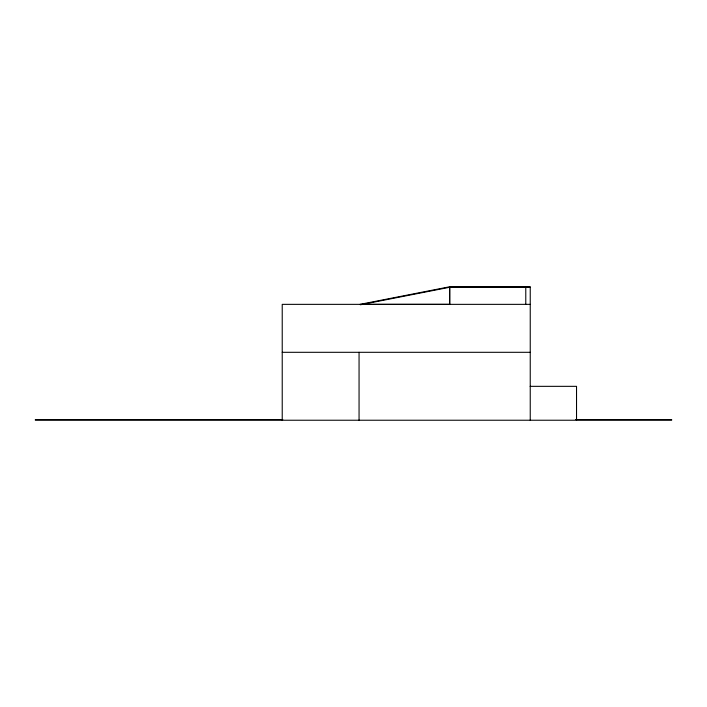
<?xml version="1.0" encoding="UTF-8"?>
<svg xmlns="http://www.w3.org/2000/svg" width="707" height="707" viewBox="0 0 707 707"><rect width="100%" height="100%" fill="white"/><g stroke="black" fill="none" stroke-linecap="round" stroke-linejoin="round"><path stroke-width="1.06" d="M449.696 304.355L449.696 286.768L360.049 304.355L449.696 304.355L449.696 286.768L530.241 286.768L530.241 420.232M360.376 304.788L450.014 287.201M449.696 287.201L530.241 287.201M530.241 304.355L282.226 304.355L282.226 420.232M282.226 352.307L530.241 352.307M530.135 386.34L576.532 386.34L576.532 420.232M282.8 419.534L35.35 419.534L35.35 420.232L671.65 420.232L671.65 419.534L575.542 419.534M449.696 286.768L450.226 286.768M525.778 287.201L525.778 304.355M359.059 352.307L359.059 420.232"/></g></svg>
